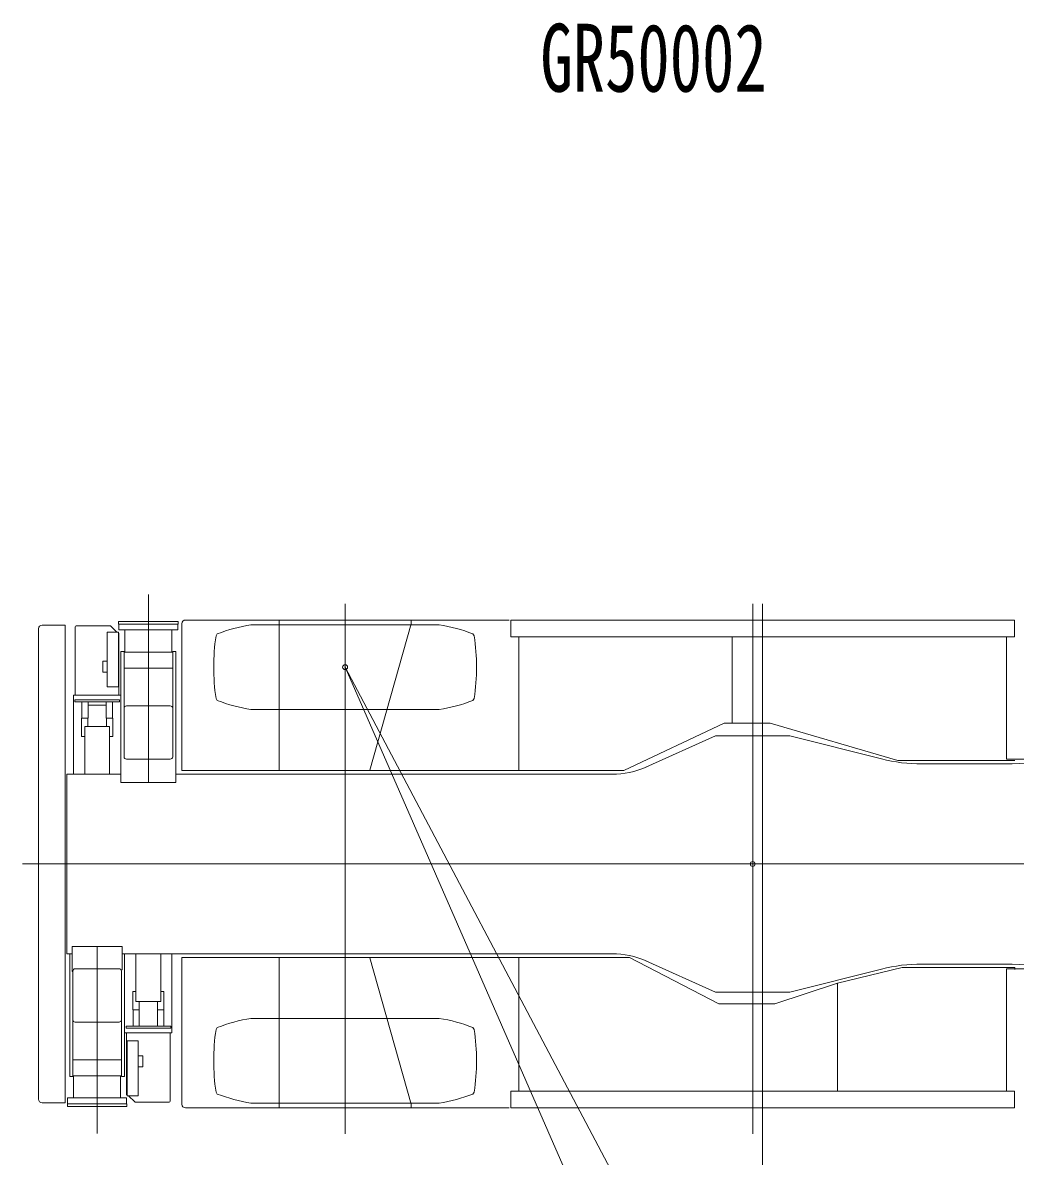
# Model space of a CAD drawing. Units: millimetres, scale not verified. Extents: x -34130 to 33905, y -21736 to 21716.
# Drawn here: x -13965 to -7961, y 14862 to 21716 of the extents above; entities that cross this region are included whole.
import ezdxf
from ezdxf.enums import TextEntityAlignment as Align

# ---------------------------------------------------------------- set-up
doc = ezdxf.new("R2010")
doc.units = ezdxf.units.MM
doc.header["$LTSCALE"] = 60
doc.header["$PDMODE"] = 32
doc.header["$PDSIZE"] = 30
doc.layers.add('0-0_0', color=3, linetype='Continuous', lineweight=18)
doc.styles.add('ＭＳ ゴシック', font='')
doc.styles.get('ＭＳ ゴシック').set_extended_font_data('MS Gothic')

msp = doc.modelspace()

# ---------------------------------------------------------------- linework, layer by layer
at = {"layer": '0-0_0', "color": 4}
for p, q in [((-13204.24, 17126.28), (-13204.24, 18258.18)), ((-13024.24, 18080.38), (-13024.24, 18096.38)), ((-13646.24, 18063.48), (-13646.24, 17650.48)), ((-13435.74, 18069.48), (-13640.24, 18069.48)), ((-13452.74, 18031.28), (-13452.74, 17699.58)), ((-13385.74, 18031.28), (-13452.74, 18031.28)), ((-13395.04, 18031.28), (-13431.54, 18067.78)), ((-13385.74, 18031.28), (-13385.74, 17699.58)), ((-13384.24, 18080.38), (-13024.24, 18080.38)), ((-13382.74, 18044.38), (-13382.74, 18080.38)), ((-13382.74, 18044.38), (-13025.74, 18044.38)), ((-13346.24, 18044.38), (-13346.24, 17909.88)), ((-13062.24, 17909.88), (-13062.24, 18044.38)), ((-13025.74, 18044.38), (-13025.74, 18080.38)), ((-13382.24, 18024.48), (-13385.34, 18024.48)), ((-13382.24, 18024.48), (-13382.24, 17650.48)), ((-13370.24, 17913.88), (-13351.24, 17913.88)), ((-13370.24, 17121.88), (-13370.24, 17913.88)), ((-13351.24, 17277.68), (-13351.24, 17913.88)), ((-13351.24, 17909.88), (-13057.24, 17909.88)), ((-13057.24, 17913.88), (-13038.24, 17913.88)), ((-13057.24, 17277.58), (-13057.24, 17913.88)), ((-13038.24, 17121.88), (-13038.24, 17913.88)), ((-13480.74, 17856.48), (-13480.74, 17788.48)), ((-13452.94, 17856.48), (-13480.74, 17856.48)), ((-13480.74, 17788.48), (-13452.74, 17788.48)), ((-13351.24, 17813.48), (-13057.24, 17813.48)), ((-13385.74, 17699.58), (-13452.74, 17699.58)), ((-13371.74, 17650.48), (-13656.74, 17650.48)), ((-13656.74, 17650.48), (-13656.74, 17171.88)), ((-13379.24, 17622.48), (-13649.24, 17622.48)), ((-13649.24, 17622.48), (-13649.24, 17610.48)), ((-13379.24, 17622.48), (-13379.24, 17610.48)), ((-13371.74, 17650.48), (-13371.74, 17171.88)), ((-13379.24, 17610.48), (-13649.24, 17610.48)), ((-13607.24, 17610.48), (-13607.24, 17510.38)), ((-13569.24, 17610.48), (-13569.24, 17510.38)), ((-13459.24, 17590.48), (-13569.24, 17590.48)), ((-13459.24, 17610.48), (-13459.24, 17510.38)), ((-13421.24, 17610.48), (-13421.24, 17510.38)), ((-13336.94, 17585.58), (-13071.74, 17585.58)), ((-13570.24, 17510.38), (-13608.24, 17510.38)), ((-13608.24, 17510.38), (-13608.24, 17400.38)), ((-13570.24, 17510.38), (-13570.24, 17460.68)), ((-13458.24, 17510.38), (-13420.24, 17510.38)), ((-13458.24, 17510.38), (-13458.24, 17460.68)), ((-13420.24, 17510.38), (-13420.24, 17400.38)), ((-13589.24, 17460.68), (-13439.24, 17460.68)), ((-13589.24, 17171.88), (-13589.24, 17460.68)), ((-13439.24, 17171.88), (-13439.24, 17460.68)), ((-13589.24, 17400.38), (-13608.24, 17400.38)), ((-13439.24, 17400.38), (-13420.24, 17400.38)), ((-13336.74, 17263.18), (-13071.74, 17263.18)), ((-13370.24, 17121.88), (-13038.24, 17121.88)), ((-13514.24, 16132.58), (-13514.24, 15000.68)), ((-13680.24, 16086.88), (-13680.24, 15344.98)), ((-13348.24, 16086.88), (-13348.24, 15344.98)), ((-13279.24, 16086.88), (-13279.24, 15798.18)), ((-13129.24, 16086.88), (-13129.24, 15798.18)), ((-13661.24, 15981.18), (-13661.24, 15344.98)), ((-13646.74, 15995.68), (-13381.74, 15995.68)), ((-13369.14, 15988.28), (-13363.74, 15988.48)), ((-13367.24, 15981.28), (-13367.24, 15344.98)), ((-13279.24, 15858.38), (-13298.24, 15858.38)), ((-13129.24, 15858.38), (-13110.24, 15858.38)), ((-13110.24, 15748.38), (-13110.24, 15858.38)), ((-13279.24, 15798.18), (-13129.24, 15798.18)), ((-13260.24, 15748.38), (-13260.24, 15798.18)), ((-13148.24, 15748.38), (-13148.24, 15798.18)), ((-13297.24, 15648.38), (-13297.24, 15748.38)), ((-13259.24, 15648.38), (-13259.24, 15748.38)), ((-13149.24, 15648.38), (-13149.24, 15748.38)), ((-13148.24, 15748.38), (-13110.24, 15748.38)), ((-13111.24, 15648.38), (-13111.24, 15748.38)), ((-13646.94, 15673.28), (-13381.74, 15673.28)), ((-13339.24, 15648.38), (-13069.24, 15648.38)), ((-13339.24, 15636.38), (-13339.24, 15648.38)), ((-13339.24, 15636.38), (-13069.24, 15636.38)), ((-13069.24, 15636.38), (-13069.24, 15648.38)), ((-13336.24, 15234.38), (-13336.24, 15608.38)), ((-13072.24, 15195.38), (-13072.24, 15608.38)), ((-13332.74, 15227.58), (-13332.74, 15559.28)), ((-13332.74, 15559.28), (-13265.74, 15559.28)), ((-13265.74, 15227.58), (-13265.74, 15559.28)), ((-13661.24, 15445.38), (-13367.24, 15445.38)), ((-13237.74, 15470.38), (-13265.74, 15470.38)), ((-13237.74, 15402.38), (-13237.74, 15470.38)), ((-13265.64, 15402.38), (-13237.74, 15402.38)), ((-13680.24, 15344.98), (-13661.24, 15344.98)), ((-13661.24, 15348.98), (-13367.24, 15348.98)), ((-13656.24, 15348.98), (-13656.24, 15214.48)), ((-13372.24, 15214.48), (-13372.24, 15348.98)), ((-13367.24, 15344.98), (-13348.24, 15344.98)), ((-13336.24, 15234.38), (-13333.24, 15234.38)), ((-13332.74, 15227.58), (-13265.74, 15227.58)), ((-13323.54, 15227.58), (-13287.04, 15191.08)), ((-13334.24, 15178.48), (-13694.24, 15178.48)), ((-13694.24, 15178.48), (-13694.24, 15162.48)), ((-13334.24, 15162.48), (-13694.24, 15162.48)), ((-13335.74, 15214.48), (-13692.74, 15214.48)), ((-13692.74, 15214.48), (-13692.74, 15178.48)), ((-13335.74, 15214.48), (-13335.74, 15178.48)), ((-13334.24, 15178.48), (-13334.24, 15162.48)), ((-13282.84, 15189.38), (-13078.24, 15189.38))]:
    msp.add_line(p, q, dxfattribs=at)
at = {"layer": '0-0_0'}
for p, q in [((-12014.24, 18203.28), (-12014.24, 14996.98)), ((-9549.24, 18203.28), (-9549.24, 14996.98)), ((-9489.24, 18203.28), (-9489.24, 10208.78)), ((-11021.53, 18104.38), (-12979.24, 18104.38)), ((-11614.34, 18081.38), (-11614.34, 18104.38)), ((-11012.24, 18103.68), (-7966.34, 18103.68)), ((-11012.24, 18002.08), (-11012.24, 18103.68)), ((-13868.54, 18052.08), (-13868.54, 16629.38)), ((-13708.54, 18073.68), (-13846.94, 18073.68)), ((-13708.54, 18073.68), (-13708.54, 16629.38)), ((-13001.54, 17194.08), (-13001.54, 18082.08)), ((-12583.74, 18075.98), (-11444.74, 18075.98)), ((-12414.24, 17196.38), (-12414.24, 18081.38)), ((-11614.34, 18081.48), (-11864.34, 17196.48)), ((-12795.24, 18008.48), (-12787.24, 18020.48)), ((-11233.24, 18008.48), (-11241.24, 18020.48)), ((-10964.24, 17194.08), (-10964.24, 18002.08)), ((-9674.24, 17479.88), (-9674.24, 18002.08)), ((-8014.34, 17264.08), (-8014.34, 18002.08)), ((-12795.24, 17630.48), (-12787.24, 17618.48)), ((-11233.24, 17630.48), (-11241.24, 17618.48)), ((-12583.74, 17562.98), (-11444.74, 17562.98)), ((-10328.94, 17194.78), (-9722.53, 17481.38)), ((-9722.53, 17481.38), (-9674.24, 17481.38)), ((-9774.24, 17404.38), (-10194.53, 17215.78)), ((-9324.24, 17404.38), (-9774.24, 17404.38)), ((-9324.24, 17404.38), (-8769.53, 17264.68)), ((-6774.24, 17299.38), (-7979.24, 17234.38)), ((-7979.24, 17234.38), (-8525.34, 17234.38)), ((-8014.34, 17264.08), (-7709.34, 17264.08)), ((-13371.74, 17171.88), (-13698.24, 17171.88)), ((-13698.24, 17171.88), (-13698.24, 16086.88)), ((-10399.24, 17171.88), (-13038.24, 17171.88)), ((-10964.24, 17194.08), (-13001.54, 17194.08)), ((-11014.24, 17194.88), (-10328.94, 17194.88)), ((-13964.64, 16629.38), (-4622.03, 16629.38)), ((-13868.54, 15206.78), (-13868.54, 16629.38)), ((-13708.54, 15185.18), (-13708.54, 16629.38)), ((-13669.24, 16086.88), (-13698.24, 16086.88)), ((-10399.24, 16086.88), (-13359.24, 16086.88)), ((-10964.24, 16064.68), (-13001.54, 16064.68)), ((-13001.54, 16064.68), (-13001.54, 15176.68)), ((-12414.24, 16062.38), (-12414.24, 15177.38)), ((-11614.34, 15177.38), (-11864.34, 16062.38)), ((-10964.24, 16064.68), (-10964.24, 15256.68)), ((-10964.24, 16063.98), (-10293.84, 16063.98)), ((-9774.24, 15854.38), (-10194.53, 16043.08)), ((-9324.24, 15854.38), (-8769.53, 15994.18)), ((-9036.24, 15909.08), (-8644.44, 16003.98)), ((-8644.44, 16003.98), (-7964.34, 16003.98)), ((-7979.24, 16024.38), (-8525.34, 16024.38)), ((-8014.34, 15994.68), (-8014.34, 15256.68)), ((-8014.34, 15994.68), (-7709.34, 15994.68)), ((-6774.24, 15959.38), (-7979.24, 16024.38)), ((-7964.34, 16003.98), (-7964.34, 15992.38)), ((-9414.53, 15783.98), (-9042.64, 15906.98)), ((-9036.24, 15902.38), (-9042.64, 15906.98)), ((-9036.24, 15909.08), (-9036.24, 15256.68)), ((-9324.24, 15854.38), (-9774.24, 15854.38)), ((-12795.24, 15628.38), (-12787.24, 15640.38)), ((-12583.74, 15695.88), (-11444.74, 15695.88)), ((-11233.24, 15628.38), (-11241.24, 15640.38)), ((-12795.24, 15250.38), (-12787.24, 15238.38)), ((-11233.24, 15250.38), (-11241.24, 15238.38)), ((-11012.24, 15256.68), (-7966.34, 15256.68)), ((-11012.24, 15256.68), (-11012.24, 15155.08)), ((-7966.34, 15256.68), (-7966.34, 15155.08)), ((-13708.54, 15185.18), (-13846.94, 15185.18)), ((-11021.53, 15154.38), (-12979.24, 15154.38)), ((-12583.74, 15182.88), (-11444.74, 15182.88)), ((-11614.34, 15177.38), (-11614.34, 15154.38)), ((-11012.24, 15155.08), (-7966.34, 15155.08))]:
    msp.add_line(p, q, dxfattribs=at)
at = {"layer": '0-0_0', "color": 7}
for p, q in [((-12014.24, 17819.48), (-6964.24, 8272.88)), ((-9489.24, 12047.58), (-12014.24, 17819.48))]:
    msp.add_line(p, q, dxfattribs=at)
at = {"layer": '0-0_0', "color": 4}
for points in [[(-13384.24, 18080.38), (-13384.24, 18096.38), (-13024.24, 18096.38)], [(-13664.74, 16131.08), (-13363.74, 16131.08), (-13363.74, 15988.48)], [(-13664.74, 16131.08), (-13664.74, 15979.08), (-13661.24, 15979.18)], [(-13346.74, 15608.38), (-13061.74, 15608.38), (-13061.74, 16086.88)], [(-13260.24, 15748.38), (-13298.24, 15748.38), (-13298.24, 15858.38)]]:
    msp.add_lwpolyline(points, dxfattribs=at)
at = {"layer": '0-0_0'}
for points in [[(-12410.64, 18104.38), (-12411.34, 18103.98), (-12411.74, 18103.28), (-12412.04, 18102.58), (-12412.34, 18101.78), (-12412.54, 18100.98), (-12412.74, 18100.18), (-12412.94, 18099.38), (-12413.04, 18098.58), (-12413.14, 18097.78), (-12413.34, 18096.98), (-12413.44, 18096.18), (-12413.54, 18095.38), (-12413.64, 18094.58), (-12413.74, 18093.68), (-12413.74, 18092.88), (-12413.84, 18092.08), (-12413.94, 18091.28), (-12413.94, 18090.48), (-12414.04, 18089.68), (-12414.04, 18088.78), (-12414.14, 18087.98), (-12414.14, 18087.18), (-12414.14, 18086.38), (-12414.24, 18085.58), (-12414.24, 18084.68), (-12414.24, 18083.88), (-12414.24, 18083.08), (-12414.24, 18082.28), (-12414.24, 18081.38)], [(-11012.24, 18002.08), (-7966.34, 18002.08), (-7966.34, 18103.68)], [(-9674.24, 17479.88), (-9444.53, 17479.88), (-8671.74, 17254.78), (-7964.34, 17254.78)], [(-10293.84, 16063.98), (-9753.84, 15783.98), (-9414.53, 15783.98)], [(-12414.24, 15177.38), (-12414.24, 15176.58), (-12414.24, 15175.78), (-12414.24, 15174.98), (-12414.24, 15174.18), (-12414.24, 15173.28), (-12414.14, 15172.48), (-12414.14, 15171.68), (-12414.14, 15170.88), (-12414.04, 15170.08), (-12414.04, 15169.18), (-12413.94, 15168.38), (-12413.94, 15167.58), (-12413.84, 15166.78), (-12413.74, 15165.98), (-12413.74, 15165.18), (-12413.64, 15164.28), (-12413.54, 15163.48), (-12413.44, 15162.68), (-12413.34, 15161.88), (-12413.14, 15161.08), (-12413.04, 15160.28), (-12412.94, 15159.48), (-12412.74, 15158.68), (-12412.54, 15157.88), (-12412.34, 15157.08), (-12412.04, 15156.28), (-12411.74, 15155.48), (-12411.34, 15154.78), (-12410.64, 15154.38)]]:
    msp.add_lwpolyline(points, dxfattribs=at)
for centre, radius, start, end in [((-12979.24, 18082.08), 22.3, 90, 180), ((-13846.94, 18052.08), 21.6, 90, 180), ((-12423.84, 17088.78), 1000, 99.2011, 111.309), ((-11604.64, 17088.78), 1000, 68.6909, 80.7989), ((-11526.54, 17819.48), 1282.75, 171.527, 188.473), ((-12502.04, 17819.48), 1282.75, 351.52721, 8.47279), ((-12423.84, 18550.08), 1000, 248.691, 260.7989), ((-11604.64, 18550.08), 1000, 279.2011, 291.3091), ((-10399.24, 17671.88), 500, 270, 294.1759), ((-8525.34, 18234.38), 1000, 255.864, 270), ((-10399.24, 15586.88), 500, 65.8241, 90), ((-8525.34, 15024.38), 1000, 90, 104.136), ((-11526.54, 15439.38), 1282.75, 171.527, 188.473), ((-12423.84, 14708.78), 1000, 99.2011, 111.309), ((-11604.64, 14708.78), 1000, 68.6909, 80.7989), ((-12502.04, 15439.38), 1282.75, 351.52721, 8.47279), ((-12423.84, 16170.08), 1000, 248.691, 260.7989), ((-11604.64, 16170.08), 1000, 279.2011, 291.3091), ((-13846.94, 15206.78), 21.6, 180, 270), ((-12979.24, 15176.68), 22.3, 180, 270)]:
    msp.add_arc(centre, radius, start, end, dxfattribs=at)
at = {"layer": '0-0_0', "color": 4}
for centre, radius, start, end in [((-13640.24, 18063.48), 6, 90, 180), ((-13435.74, 18063.48), 6, 45.0088, 90.0115), ((-13336.74, 17571.08), 14.5, 90, 180), ((-13071.74, 17571.08), 14.5, 0.00004, 90), ((-13336.74, 17277.68), 14.5, 180, 269.9999), ((-13071.74, 17277.68), 14.5, 270, 359.99996), ((-13646.74, 15981.18), 14.5, 90.0001, 180), ((-13381.74, 15981.18), 14.5, 0.00004, 90), ((-13646.74, 15687.78), 14.5, 180, 270), ((-13381.74, 15687.78), 14.5, 270, 359.99996), ((-13282.84, 15195.38), 6, 225.009, 270.0115), ((-13078.24, 15195.38), 6, 270, 0)]:
    msp.add_arc(centre, radius, start, end, dxfattribs=at)
at = {"layer": '0-0_0', "color": 7}
msp.add_point((-12014.24, 17819.48), dxfattribs=at)
at = {"layer": '0-0_0', "color": 1}
for p in [(-12014.24, 17819.48), (-9549.24, 16629.38)]:
    msp.add_point(p, dxfattribs=at)

# ---------------------------------------------------------------- texts
at = {"layer": '0-0_0', "color": 7, "style": 'ＭＳ ゴシック', "width": 0.7}
msp.add_text('GR50002', height=410.6, dxfattribs=at).set_placement((-10833.24, 21175.78), align=Align.BOTTOM_LEFT)

doc.saveas('drawing.dxf')
